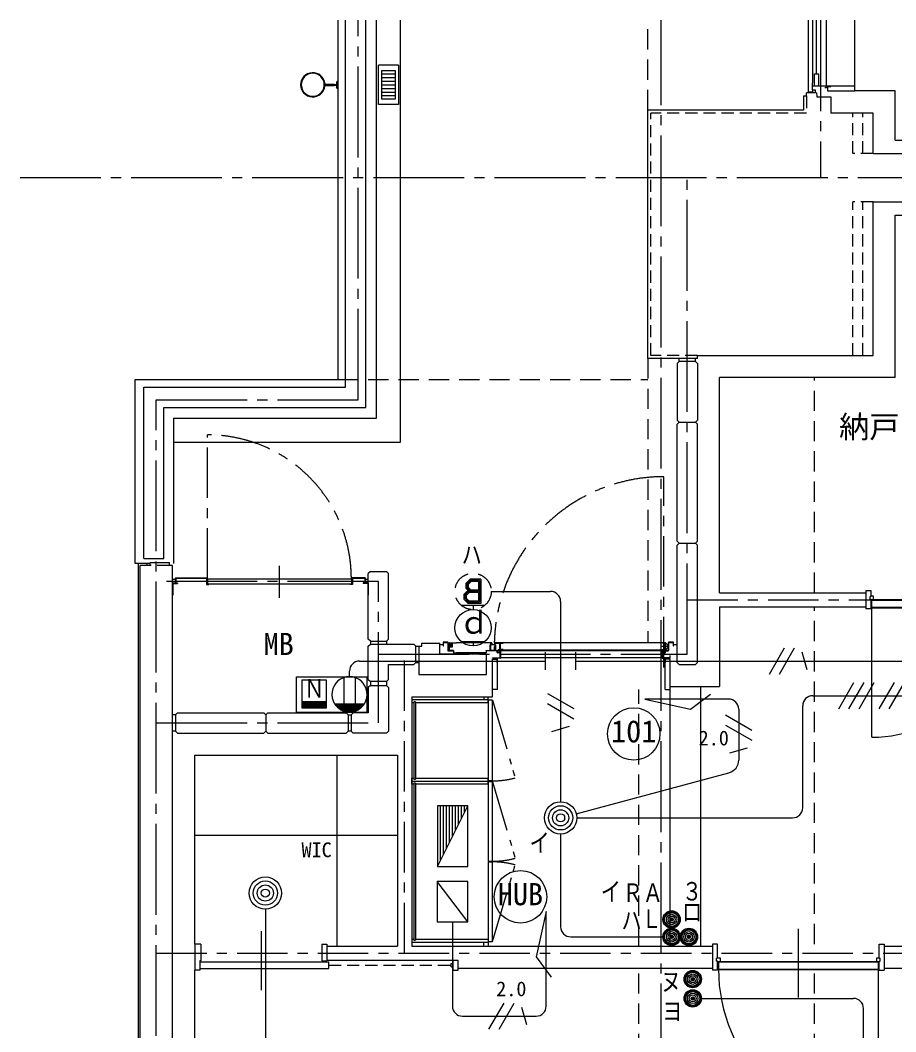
# Model space of a CAD drawing. Units: millimetres at full size, sheet at 1:50. Extents: x -15705 to 14525, y -10775 to 5709.
# Drawn here: x -8167 to -3831, y 700 to 5709 of the extents above; entities that cross this region are included whole.
import ezdxf
from ezdxf.enums import TextEntityAlignment as Align

# ---------------------------------------------------------------- set-up
doc = ezdxf.new("R2010")
doc.units = ezdxf.units.MM
doc.header["$LTSCALE"] = 50
for name, pattern in [('CHAIN1', [8, 5, -1, 1, -1]), ('CHAIN2', [12, 9, -1, 1, -1]), ('DASHED1', [1.8, 1.2, -0.6]), ('DASHED2', [3, 2, -1]), ('DOUBLE_CHAIN1', [8.8, 5, -1, 0.6, -0.6, 0.6, -1])]:
    doc.linetypes.add(name, pattern=pattern)
for name, color, linetype, lineweight in [('0-3_建築', 1, 'Continuous', 9), ('0-7_部材', 5, 'Continuous', 18), ('7-0_天井割付', 7, 'CHAIN2', 9), ('7-1_壁断面線', 7, 'CHAIN1', 9), ('7-2_張出基準', 7, 'Continuous', 9), ('7-3_点検口', 7, 'Continuous', 9), ('7-4_ｸﾞA名称', 7, 'Continuous', 9), ('7-5_ｸﾞB名称', 7, 'Continuous', 9), ('7-7_補助線', 7, 'DASHED1', 9), ('7-9_表示線', 7, 'Continuous', 9), ('7-A_排水･ﾀﾞｸ', 7, 'Continuous', 9), ('7-B_ハッチング', 7, 'DASHED2', 9), ('7-C_電気設備', 7, 'Continuous', 9), ('7-E_文字', 7, 'Continuous', 9)]:
    doc.layers.add(name, color=color, linetype=linetype, lineweight=lineweight)
doc.styles.add('ＭＳ ゴシック', font='')
doc.styles.get('ＭＳ ゴシック').set_extended_font_data('MS Gothic')

msp = doc.modelspace()

# ---------------------------------------------------------------- linework, layer by layer
at = {"layer": '0-3_建築'}
for p, q in [((-5834.28, 2880.01), (-5540.65, 2880.01)), ((-5490.65, 2830.01), (-5490.65, 1838.91)), ((-5565.65, 2492.01), (-5565.65, 2578.61)), ((-5415.65, 2492.01), (-5415.65, 2578.61)), ((-4456.84, 2470.36), (-4381.84, 2600.26)), ((-4406.84, 2470.36), (-4331.84, 2600.26)), ((-4269.34, 2492.01), (-4294.34, 2578.61)), ((-6486.32, 2535.31), (-5565.65, 2535.31)), ((-6536.32, 2457.92), (-6536.32, 2485.31)), ((-4112.63, 2298.95), (-4037.63, 2428.85)), ((-4062.63, 2298.95), (-3987.63, 2428.85)), ((-4012.63, 2298.95), (-3937.63, 2428.85)), ((-3912.63, 2298.95), (-3837.63, 2428.85)), ((-3862.63, 2298.95), (-3787.63, 2428.85)), ((-5555.6, 2374.61), (-5425.7, 2299.61)), ((-4241.59, 2363.9), (-3278.99, 2363.9)), ((-5555.6, 2324.61), (-5425.7, 2249.61)), ((-4291.59, 1808.91), (-4291.59, 2313.9)), ((-4673.48, 2268.26), (-4543.58, 2193.26)), ((-4608.53, 2296.88), (-4608.53, 2045.27)), ((-5533.95, 2187.11), (-5447.35, 2212.11)), ((-4673.48, 2218.26), (-4543.58, 2143.26)), ((-4651.83, 2080.76), (-4565.23, 2105.76)), ((-5413.38, 1779.62), (-4656.83, 1982.33)), ((-5410.65, 1758.91), (-4341.59, 1758.91)), ((-5490.65, 1678.91), (-5490.65, 1219.61)), ((-6953.17, 1306.42), (-6953.17, 435.01)), ((-6026.69, 1244.04), (-6026.69, 826.82)), ((-5440.65, 1169.61), (-4979.66, 1169.61)), ((-4793.28, 864.85), (-4040.65, 864.85)), ((-5845.58, 711.87), (-5770.58, 841.77)), ((-5795.58, 711.87), (-5720.58, 841.77)), ((-5658.08, 733.52), (-5683.08, 820.12)), ((-3990.65, 302.25), (-3990.65, 814.85)), ((-5976.69, 776.82), (-5612.08, 776.82))]:
    msp.add_line(p, q, dxfattribs=at)
for points in [[(-5415.65, 2535.31), (-3420.89, 2535.31), (-3273.99, 2535.31)], [(-4658.53, 2346.88), (-5073.09, 2346.88), (-4848.09, 2296.88), (-4748.09, 2371.88)], [(-5562.08, 826.82), (-5562.08, 1295.05), (-5612.08, 1070.05), (-5537.08, 970.05)]]:
    msp.add_lwpolyline(points, dxfattribs=at)
at = {"layer": '0-3_建築', "color": 3, "lineweight": 18}
for centre in [(-5128.6, 2174.5), (-5689.58, 1368.09)]:
    msp.add_circle(centre, 130, dxfattribs=at)
at = {"layer": '0-3_建築', "color": 5, "lineweight": 18}
for radius in [80, 60, 40, 20]:
    msp.add_circle((-6953.17, 1386.42), radius, dxfattribs=at)
at = {"layer": '0-3_建築'}
for centre, radius, start, end in [((-5540.65, 2830.01), 50, 0, 90), ((-6486.32, 2485.31), 50, 90, 180), ((-4241.59, 2313.9), 50, 90, 180), ((-4658.53, 2296.88), 50, 0, 90), ((-4673.69, 2045.27), 65.16, 285, 360), ((-4341.59, 1808.91), 50, 270, 0), ((-5440.65, 1219.61), 50, 180, 270), ((-4040.65, 814.85), 50, 0, 90), ((-5976.69, 826.82), 50, 180, 270), ((-5612.08, 826.82), 50, 270, 0)]:
    msp.add_arc(centre, radius, start, end, dxfattribs=at)
at = {"layer": '0-7_部材'}
for p, q in [((-5939.06, 2940.63), (-5960.43, 2919.25)), ((-5960.43, 2919.25), (-5960.43, 2896.48)), ((-5934.29, 2929.11), (-5948.91, 2914.48)), ((-5948.91, 2914.48), (-5948.91, 2901.25)), ((-5885.91, 2940.63), (-5939.06, 2940.63)), ((-5891.67, 2934.87), (-5936.67, 2934.86)), ((-5897.43, 2929.11), (-5934.29, 2929.11)), ((-5897.43, 2929.11), (-5897.43, 2886.63)), ((-5891.67, 2934.87), (-5891.67, 2826.87)), ((-5885.91, 2940.63), (-5885.91, 2821.11)), ((-5951.43, 2883.25), (-5969.43, 2865.25)), ((-5969.43, 2865.25), (-5969.43, 2842.48)), ((-5960.43, 2896.48), (-5951.43, 2887.48)), ((-5943.29, 2875.11), (-5957.91, 2860.48)), ((-5957.91, 2860.48), (-5957.91, 2847.25)), ((-5951.43, 2887.48), (-5951.43, 2883.25)), ((-5948.91, 2901.25), (-5939.91, 2892.25)), ((-5897.43, 2875.11), (-5943.29, 2875.11)), ((-5939.91, 2892.25), (-5939.91, 2886.63)), ((-5897.43, 2886.63), (-5939.91, 2886.63)), ((-5897.43, 2875.11), (-5897.43, 2832.63)), ((-5867.4, 2810.26), (-5981.15, 2810.26)), ((-5969.43, 2842.48), (-5948.06, 2821.11)), ((-5957.91, 2847.25), (-5943.28, 2832.63)), ((-5885.91, 2821.11), (-5948.06, 2821.11)), ((-5891.67, 2826.87), (-5945.67, 2826.86)), ((-5897.43, 2832.63), (-5943.28, 2832.63)), ((-5924.28, 2810.26), (-5924.28, 2790.01)), ((-5867.4, 2630.26), (-5981.15, 2630.26)), ((-5924.28, 2630.26), (-5924.28, 2610.01)), ((-6798.82, 2457.92), (-6448.82, 2457.92)), ((-6798.82, 2282.92), (-6798.82, 2457.92)), ((-6448.82, 2282.92), (-6448.82, 2457.92)), ((-6564.79, 2453.15), (-6564.79, 2324.12)), ((-6507.85, 2453.15), (-6507.85, 2324.12)), ((-6771.3, 2335.17), (-6651.3, 2335.17)), ((-6771.3, 2333.27), (-6651.3, 2333.27)), ((-6771.3, 2329.27), (-6651.3, 2329.27)), ((-6771.3, 2325.27), (-6651.3, 2325.27)), ((-6771.3, 2321.27), (-6651.3, 2321.27)), ((-6771.3, 2317.27), (-6651.3, 2317.27)), ((-6771.3, 2313.27), (-6651.3, 2313.27)), ((-6771.3, 2309.27), (-6651.3, 2309.27)), ((-6771.3, 2305.27), (-6651.3, 2305.27)), ((-6610.57, 2324.12), (-6462.08, 2324.12)), ((-6609.03, 2321.74), (-6463.61, 2321.74)), ((-6605.42, 2316.74), (-6467.22, 2316.74)), ((-6601.23, 2311.74), (-6471.41, 2311.74)), ((-6596.33, 2306.74), (-6476.31, 2306.74)), ((-6798.82, 2282.92), (-6448.82, 2282.92)), ((-6590.54, 2301.74), (-6482.11, 2301.74)), ((-6583.52, 2296.74), (-6489.12, 2296.74)), ((-6574.61, 2291.74), (-6498.03, 2291.74)), ((-6561.9, 2286.74), (-6510.75, 2286.74)), ((-6101.2, 1517.28), (-5951.03, 1817.61)), ((-6086.18, 1547.31), (-6086.18, 1817.61)), ((-6071.17, 1577.34), (-6071.17, 1817.61)), ((-6056.15, 1607.38), (-6056.15, 1817.61)), ((-6041.13, 1637.41), (-6041.13, 1817.61)), ((-6026.12, 1667.44), (-6026.12, 1817.61)), ((-6011.1, 1697.48), (-6011.1, 1817.61)), ((-5996.08, 1727.51), (-5996.08, 1817.61)), ((-5981.07, 1757.54), (-5981.07, 1817.61)), ((-5966.05, 1787.58), (-5966.05, 1817.61)), ((-6102.35, 1444.04), (-6102.35, 1244.04)), ((-5951.03, 1444.04), (-6102.35, 1444.04)), ((-5951.03, 1244.04), (-5951.03, 1444.04))]:
    msp.add_line(p, q, dxfattribs=at)
for points in [[(-5936.67, 2934.86), (-5945.67, 2925.87), (-5954.67, 2916.87), (-5954.67, 2898.86), (-5945.67, 2889.86), (-5945.67, 2880.86)], [(-5891.67, 2880.87), (-5945.67, 2880.86), (-5954.67, 2871.87), (-5963.67, 2862.87), (-5963.67, 2844.86), (-5954.67, 2835.86), (-5945.67, 2826.86)], [(-6102.35, 1244.04), (-5951.03, 1244.04), (-6102.35, 1444.04)]]:
    msp.add_lwpolyline(points, dxfattribs=at)
for points in [[(-6771.3, 2302.21), (-6771.3, 2442.21), (-6651.3, 2442.21), (-6651.3, 2302.21)], [(-6101.2, 1517.28), (-5951.03, 1517.28), (-5951.03, 1817.61), (-6101.2, 1817.61)]]:
    msp.add_lwpolyline(points, close=True, dxfattribs=at)
at = {"layer": '0-7_部材', "linetype": 'DASHED2'}
msp.add_circle((-5924.28, 2880.01), 90, dxfattribs=at)
at = {"layer": '0-7_部材'}
for centre, radius in [((-5924.28, 2700.01), 90), ((-5490.65, 1758.91), 80), ((-5490.65, 1758.91), 60), ((-5490.65, 1758.91), 40), ((-5490.65, 1758.91), 20), ((-4940.96, 1255.61), 43), ((-4940.96, 1255.61), 38.7), ((-4940.96, 1255.61), 34.4), ((-4940.96, 1255.61), 25.8), ((-4940.96, 1255.61), 17.2), ((-4940.96, 1255.61), 8.6), ((-4940.96, 1255.61), 2.87), ((-4940.96, 1169.61), 43), ((-4940.96, 1169.61), 38.7), ((-4940.96, 1169.61), 34.4), ((-4854.96, 1169.61), 43), ((-4854.96, 1169.61), 38.7), ((-4854.96, 1169.61), 34.4), ((-4940.96, 1169.61), 25.8), ((-4940.96, 1169.61), 17.2), ((-4940.96, 1169.61), 8.6), ((-4940.96, 1169.61), 2.87), ((-4854.96, 1169.61), 25.8), ((-4854.96, 1169.61), 17.2), ((-4854.96, 1169.61), 8.6), ((-4854.96, 1169.61), 2.87), ((-4836.28, 960.22), 43), ((-4836.28, 960.22), 38.7), ((-4836.28, 960.22), 34.4), ((-4836.28, 960.22), 25.8), ((-4836.28, 960.22), 17.2), ((-4836.28, 960.22), 8.6), ((-4836.28, 960.22), 2.87), ((-4836.28, 864.85), 43), ((-4836.28, 864.85), 38.7), ((-4836.28, 864.85), 34.4), ((-4836.28, 864.85), 25.8), ((-4836.28, 864.85), 17.2), ((-4836.28, 864.85), 8.6), ((-4836.28, 864.85), 2.87)]:
    msp.add_circle(centre, radius, dxfattribs=at)
for start, end in [(328.0536, 211.94655), (211.94655, 328.05345)]:
    msp.add_arc((-6536.32, 2370.42), 87.5, start, end, dxfattribs=at)
at = {"layer": '7-0_天井割付'}
for p, q in [((-6493.15, 3828.9), (-6493.15, 5708.57)), ((-4993.15, -4311.84), (-4993.15, 5708.57)), ((-4203.15, 5708.57), (-4203.15, 4928.9)), ((9632.07, 4928.9), (-8167.18, 4928.9)), ((-4863.15, 2568.9), (-4863.15, 4928.9)), ((-6393.12, 2568.9), (-4863.15, 2568.9)), ((-7493.15, 2228.87), (-6393.12, 2228.87))]:
    msp.add_line(p, q, dxfattribs=at)
for points in [[(-7493.15, -2921.1), (-7493.15, 3828.9), (-6493.15, 3828.9)], [(-6393.12, 2228.87), (-6393.12, 2928.9), (-7493.15, 2928.9)]]:
    msp.add_lwpolyline(points, dxfattribs=at)
at = {"layer": '7-1_壁断面線'}
for p, q in [((-4863.15, 2838.9), (4306.85, 2838.9)), ((-6263.15, 1088.9), (-6263.15, 2568.9)), ((-7493.15, 1088.9), (-3763.15, 1088.9))]:
    msp.add_line(p, q, dxfattribs=at)
at = {"layer": '7-2_張出基準'}
for p, q in [((-4223.11, 5348.9), (-4273.13, 5348.9)), ((-4153.11, 5328.9), (-4153.11, 5248.9)), ((-3943.15, 5248.9), (-4153.11, 5248.9)), ((-3943.15, 5048.9), (-3943.15, 5248.9)), ((-3943.15, 5048.9), (6956.85, 5048.9)), ((-3943.15, 4808.9), (6956.85, 4808.9)), ((-3943.15, 4048.9), (-3943.15, 4808.9)), ((-4913.15, 4008.9), (-4903.15, 4018.9)), ((-4913.15, 4008.9), (-4913.15, 3728.93)), ((-4903.15, 4018.9), (-4903.15, 4033.9)), ((-4823.15, 4018.9), (-4903.15, 4018.9)), ((-4823.15, 4018.9), (-4823.15, 4033.9)), ((-4823.15, 4018.9), (-4813.15, 4008.9)), ((-4813.15, 4048.9), (-3943.15, 4048.9)), ((-4813.15, 4008.9), (-4813.15, 3728.93)), ((-4903.12, 3718.9), (-4913.15, 3728.93)), ((-4903.12, 3718.9), (-4913.15, 3708.87)), ((-4913.15, 3128.93), (-4913.15, 3708.87)), ((-4903.12, 3718.9), (-4823.18, 3718.9)), ((-4823.18, 3718.9), (-4813.15, 3728.93)), ((-4823.18, 3718.9), (-4813.15, 3708.87)), ((-4813.15, 3128.93), (-4813.15, 3708.87)), ((-4903.12, 3118.9), (-4913.15, 3128.93)), ((-4903.12, 3118.9), (-4913.15, 3108.87)), ((-4913.15, 2528.93), (-4913.15, 3108.87)), ((-4903.12, 3118.9), (-4823.18, 3118.9)), ((-4823.18, 3118.9), (-4813.15, 3128.93)), ((-4823.18, 3118.9), (-4813.15, 3108.87)), ((-4813.15, 2528.93), (-4813.15, 3108.87)), ((-7523.15, 3008.9), (-7573.15, 3008.9)), ((-7573.15, 233.9), (-7573.15, 3008.9)), ((-7413.15, 273.75), (-7413.15, 3008.9)), ((-6433.12, 2978.9), (-6443.12, 2968.9)), ((-6443.12, 2643.87), (-6443.12, 2968.9)), ((-6433.12, 2978.9), (-6353.12, 2978.9)), ((-6343.12, 2968.9), (-6353.12, 2978.9)), ((-6343.12, 2643.87), (-6343.12, 2968.9)), ((-6433.12, 2633.87), (-6443.12, 2643.87)), ((-6443.12, 2608.87), (-6433.12, 2618.87)), ((-6443.12, 2443.87), (-6443.12, 2608.87)), ((-6433.12, 2633.87), (-6353.12, 2633.87)), ((-6433.12, 2633.87), (-6433.12, 2618.87)), ((-6433.12, 2618.87), (-6218.12, 2618.87)), ((-6343.12, 2643.87), (-6353.12, 2633.87)), ((-6353.12, 2633.87), (-6353.12, 2618.87)), ((-6218.12, 2618.87), (-6208.12, 2608.87)), ((-6208.12, 2608.87), (-6178.12, 2608.87)), ((-6208.12, 2528.87), (-6208.12, 2608.87)), ((-6193.12, 2608.87), (-6193.12, 2468.93)), ((-6178.12, 2608.9), (-6178.12, 2623.9)), ((-6178.12, 2623.9), (-6088.12, 2623.9)), ((-6343.12, 2443.87), (-6343.12, 2518.87)), ((-6343.12, 2518.87), (-6218.12, 2518.87)), ((-6208.12, 2528.87), (-6218.12, 2518.87)), ((-6208.12, 2528.87), (-6193.12, 2528.87)), ((-4903.12, 2518.9), (-4913.15, 2528.93)), ((-4903.12, 2518.9), (-4823.18, 2518.9)), ((-4823.18, 2518.9), (-4813.15, 2528.93)), ((-6193.12, 2468.93), (-5858.12, 2468.93)), ((-6443.12, 2443.87), (-6433.12, 2433.87)), ((-6433.12, 2413.87), (-6443.12, 2403.87)), ((-6353.12, 2433.87), (-6433.12, 2433.87)), ((-6433.12, 2433.87), (-6433.12, 2413.87)), ((-6433.12, 2413.87), (-6353.12, 2413.87)), ((-6353.12, 2433.87), (-6343.12, 2443.87)), ((-6353.12, 2433.87), (-6353.12, 2413.87)), ((-6343.12, 2403.87), (-6353.12, 2413.87)), ((-6443.12, 2403.87), (-6443.12, 2278.87)), ((-6343.12, 2403.87), (-6343.12, 2188.87)), ((-7398.15, 2268.87), (-7413.15, 2268.87)), ((-7398.15, 2268.87), (-7388.15, 2278.87)), ((-7398.15, 2268.87), (-7398.15, 2188.87)), ((-7388.15, 2278.87), (-6960.64, 2278.87)), ((-6950.64, 2268.87), (-6960.64, 2278.87)), ((-6950.64, 2268.87), (-6940.64, 2278.87)), ((-6950.64, 2268.87), (-6950.64, 2188.87)), ((-6940.64, 2278.87), (-6553.12, 2278.87)), ((-6543.12, 2268.87), (-6553.12, 2278.87)), ((-6543.12, 2268.87), (-6543.12, 2188.87)), ((-6543.12, 2268.87), (-6528.12, 2268.87)), ((-6528.12, 2268.87), (-6518.12, 2278.87)), ((-6528.12, 2268.87), (-6528.12, 2188.87)), ((-6443.12, 2278.87), (-6518.12, 2278.87)), ((-7398.15, 2188.87), (-7413.15, 2188.87)), ((-7388.15, 2178.87), (-7398.15, 2188.87)), ((-7388.15, 2178.87), (-6960.64, 2178.87)), ((-6960.64, 2178.87), (-6950.64, 2188.87)), ((-6940.64, 2178.87), (-6950.64, 2188.87)), ((-6940.64, 2178.87), (-6553.12, 2178.87)), ((-6553.12, 2178.87), (-6543.12, 2188.87)), ((-6528.12, 2188.87), (-6543.12, 2188.87)), ((-6518.12, 2178.87), (-6528.12, 2188.87)), ((-6353.12, 2178.87), (-6518.12, 2178.87)), ((-6343.12, 2188.87), (-6353.12, 2178.87))]:
    msp.add_line(p, q, dxfattribs=at)
at = {"layer": '7-2_張出基準', "linetype": 'DASHED1'}
for p, q in [((-4273.13, 5333.9), (-4273.13, 5248.9)), ((-4273.13, 5248.9), (-5043.15, 5248.9)), ((-5043.15, 4048.9), (-5043.15, 5248.9)), ((-4043.15, 5048.9), (-4043.15, 5248.9)), ((-3993.15, 5048.9), (-3993.15, 5248.9)), ((-3943.15, 5048.9), (-4043.15, 5048.9)), ((-3943.15, 4808.9), (-4043.15, 4808.9)), ((-4043.15, 4048.9), (-4043.15, 4808.9)), ((-3993.15, 4048.9), (-3993.15, 4808.9)), ((-4813.15, 4048.9), (-5043.15, 4048.9)), ((-7428.15, 3008.9), (-7523.15, 3008.9))]:
    msp.add_line(p, q, dxfattribs=at)
at = {"layer": '7-2_張出基準'}
for points in [[(-4223.11, 5348.9), (-4220.99, 5328.89), (-4153.11, 5328.89)], [(-5858.12, 2468.93), (-5858.12, 2568.93), (-6088.12, 2568.93), (-6088.12, 2623.9)]]:
    msp.add_lwpolyline(points, dxfattribs=at)
at = {"layer": '7-3_点検口'}
for p, q in [((-4265.11, 5708.57), (-4265.11, 5353.9)), ((-4243.11, 5708.57), (-4243.11, 5398.9)), ((-4222.61, 5443.9), (-4222.61, 5708.57)), ((-4173.11, 5398.9), (-4173.11, 5708.57)), ((-4033.11, 5383.9), (-4033.11, 5708.57)), ((-4211.41, 5383.9), (-4211.41, 5443.9)), ((-4243.11, 5363.9), (-4243.11, 5398.9)), ((-4243.11, 5383.9), (-4033.11, 5383.9)), ((-4243.11, 5363.9), (-4243.11, 5348.9)), ((-4173.11, 5373.9), (-4182.11, 5373.9)), ((-4173.11, 5373.9), (-4173.11, 5398.9)), ((-4168.11, 5380.9), (-4168.11, 5358.9)), ((-4168.11, 5380.9), (-4153.11, 5380.9)), ((-4153.11, 5383.9), (-4153.11, 5380.9)), ((-4265.11, 5353.9), (-4243.11, 5353.9)), ((-6883.14, 2848.12), (-6883.14, 3006.49)), ((-7398.15, 2928.9), (-7413.15, 2928.9)), ((-7413.15, 2922.1), (-7413.15, 2862.1)), ((-7410.85, 2919.8), (-7410.85, 2862.1)), ((-7410.85, 2919.8), (-7388.15, 2919.8)), ((-7398.15, 2947.1), (-7398.15, 2922.1)), ((-7398.15, 2947.1), (-7243.14, 2947.1)), ((-7396.55, 2945.5), (-7396.55, 2922.1)), ((-7396.55, 2945.5), (-7244.74, 2945.5)), ((-7244.74, 2945.5), (-7244.74, 2914.1)), ((-7244.74, 2914.1), (-7233.14, 2914.1)), ((-7243.14, 2947.1), (-7243.14, 2915.7)), ((-7239.14, 2943.1), (-7239.14, 2918.1)), ((-7239.14, 2943.1), (-6527.14, 2943.1)), ((-7239.14, 2918.1), (-6527.14, 2918.1)), ((-6521.54, 2914.1), (-6533.14, 2914.1)), ((-6527.14, 2943.1), (-6527.14, 2918.1)), ((-6523.14, 2947.1), (-6523.14, 2915.7)), ((-6458.12, 2947.1), (-6523.14, 2947.1)), ((-6521.54, 2945.5), (-6521.54, 2914.1)), ((-6521.54, 2945.5), (-6459.72, 2945.5)), ((-6445.42, 2919.8), (-6468.12, 2919.8)), ((-6459.72, 2945.5), (-6459.72, 2922.1)), ((-6458.12, 2947.1), (-6458.12, 2922.1)), ((-6458.12, 2928.9), (-6443.12, 2928.9)), ((-6445.42, 2919.8), (-6445.42, 2862.1)), ((-6443.12, 2922.1), (-6443.12, 2862.1)), ((-7413.15, 2862.1), (-7410.85, 2862.1)), ((-6443.12, 2862.1), (-6445.42, 2862.1)), ((-6074.12, 2617.93), (-6073.12, 2618.93)), ((-6073.12, 2626.43), (-6073.12, 2610.93)), ((-6073.12, 2610.93), (-6071.52, 2610.93)), ((-6071.52, 2610.93), (-6071.52, 2626.43)), ((-6050.62, 2628.93), (-6070.62, 2628.93)), ((-6070.62, 2627.33), (-6050.62, 2627.33)), ((-6049.72, 2626.43), (-6049.72, 2587.83)), ((-6048.12, 2587.83), (-6048.12, 2626.43)), ((-6043.12, 2624.53), (-6043.12, 2589.93)), ((-6041.72, 2625.93), (-6007.12, 2625.93)), ((-6040.52, 2603.52), (-6040.52, 2620.32)), ((-6030.52, 2622.32), (-6038.52, 2622.32)), ((-5832.52, 2625.93), (-6007.12, 2625.93)), ((-5839.52, 2589.92), (-5839.52, 2615.52)), ((-5832.52, 2618.93), (-5839.12, 2618.93)), ((-5837.22, 2614.82), (-5837.22, 2589.92)), ((-5837.02, 2618.02), (-5815.32, 2618.02)), ((-5816.02, 2615.72), (-5836.32, 2615.72)), ((-5831.12, 2624.53), (-5831.12, 2620.33)), ((-5819.13, 2624.73), (-5819.13, 2624.13)), ((-5792.13, 2622.93), (-5817.93, 2622.93)), ((-4972.04, 2625.93), (-5817.92, 2625.93)), ((-5817.23, 2625.03), (-5792.83, 2625.03)), ((-5817.23, 2623.83), (-5817.23, 2625.03)), ((-5792.83, 2623.83), (-5817.23, 2623.83)), ((-5815.12, 2587.42), (-5815.12, 2614.82)), ((-5812.82, 2615.52), (-5812.82, 2587.42)), ((-5791.93, 2593.33), (-5791.93, 2622.93)), ((-5790.73, 2622.93), (-5790.73, 2593.33)), ((-4987.12, 2623.43), (-4987.12, 2625.03)), ((-4987.12, 2625.03), (-4974.62, 2625.03)), ((-4973.72, 2623.43), (-4987.12, 2623.43)), ((-4973.72, 2592.43), (-4973.72, 2623.43)), ((-4972.12, 2622.53), (-4972.12, 2593.33)), ((-4961.42, 2615.72), (-4971.33, 2625.63)), ((-4961.12, 2600.84), (-4961.12, 2615.01)), ((-4957.12, 2626.43), (-4957.12, 2587.83)), ((-4955.52, 2587.83), (-4955.52, 2626.43)), ((-4934.62, 2628.93), (-4954.62, 2628.93)), ((-4954.62, 2627.33), (-4934.62, 2627.33)), ((-4932.12, 2610.93), (-4932.12, 2626.43)), ((-4932.12, 2618.93), (-4931.12, 2617.93)), ((-4931.12, 2617.93), (-4913.15, 2617.93)), ((-6048.12, 2588.43), (-6047.12, 2587.43)), ((-6021.12, 2586.93), (-6047.22, 2586.93)), ((-6047.22, 2585.33), (-6021.12, 2585.33)), ((-6047.12, 2587.43), (-6021.12, 2587.43)), ((-6028.52, 2603.52), (-6040.52, 2603.52)), ((-6021.12, 2587.43), (-6021.12, 2575.43)), ((-6021.12, 2575.43), (-5860.12, 2575.43)), ((-5860.12, 2575.43), (-6007.12, 2575.43)), ((-5860.12, 2587.43), (-5835.12, 2587.43)), ((-5860.12, 2587.43), (-5860.12, 2575.43)), ((-5860.12, 2586.93), (-5805.62, 2586.93)), ((-5860.12, 2585.33), (-5860.12, 2586.93)), ((-5805.62, 2585.33), (-5860.12, 2585.33)), ((-5837.22, 2589.92), (-5839.52, 2589.92)), ((-5835.12, 2589.23), (-5835.12, 2586.93)), ((-5835.12, 2589.23), (-5818.32, 2589.23)), ((-5835.12, 2586.93), (-5817.62, 2586.93)), ((-5812.82, 2587.42), (-5815.12, 2587.42)), ((-5812.82, 2591.28), (-5811.32, 2591.28)), ((-5804.72, 2577.83), (-5804.72, 2584.43)), ((-5803.12, 2584.43), (-5803.12, 2577.83)), ((-5802.22, 2576.93), (-5792.22, 2576.93)), ((-5792.22, 2575.33), (-5802.22, 2575.33)), ((-5792.43, 2583.63), (-5801.9, 2583.63)), ((-5801.41, 2589.93), (-5792.93, 2589.93)), ((-5798.08, 2591.23), (-5798.08, 2592.43)), ((-5798.08, 2592.43), (-5792.83, 2592.43)), ((-5792.83, 2591.23), (-5798.08, 2591.23)), ((-4972.04, 2589.93), (-5792.93, 2589.93)), ((-5791.32, 2577.83), (-5791.32, 2585.33)), ((-5789.72, 2586.93), (-4986.52, 2586.93)), ((-5789.72, 2551.43), (-5789.72, 2585.33)), ((-5775.73, 2592.43), (-5789.13, 2592.43)), ((-5788.23, 2590.83), (-5775.73, 2590.83)), ((-5788.12, 2585.33), (-5788.12, 2551.43)), ((-5775.73, 2590.83), (-5775.73, 2592.43)), ((-4988.12, 2585.33), (-4988.12, 2551.43)), ((-4974.62, 2590.83), (-4987.12, 2590.83)), ((-4986.52, 2551.43), (-4986.52, 2585.33)), ((-4984.92, 2577.83), (-4984.92, 2585.33)), ((-4984.72, 2588.02), (-4984.72, 2584.63)), ((-4984.67, 2588.24), (-4983.97, 2589.65)), ((-4973.62, 2584.33), (-4984.42, 2584.33)), ((-4974.02, 2576.93), (-4984.02, 2576.93)), ((-4984.02, 2575.33), (-4974.02, 2575.33)), ((-4983.22, 2587.55), (-4983.03, 2589.37)), ((-4983.22, 2585.83), (-4983.22, 2587.5)), ((-4974.82, 2585.83), (-4983.22, 2585.83)), ((-4974.82, 2586.03), (-4974.82, 2585.83)), ((-4973.32, 2586.03), (-4973.32, 2584.63)), ((-4973.12, 2584.43), (-4973.12, 2577.83)), ((-4971.52, 2577.83), (-4971.52, 2584.43)), ((-4961.42, 2600.13), (-4971.33, 2590.22)), ((-4958.02, 2586.93), (-4970.62, 2586.93)), ((-4970.62, 2585.33), (-4958.02, 2585.33)), ((-4949.72, 2560.93), (-4949.72, 2551.43)), ((-4948.12, 2560.93), (-4949.72, 2560.93)), ((-4948.12, 2551.43), (-4948.12, 2560.93)), ((-5828.12, 2548.93), (-5828.12, 2550.53)), ((-5828.12, 2550.53), (-5790.62, 2550.53)), ((-5790.62, 2548.93), (-5828.12, 2548.93)), ((-5828.12, 2543.93), (-5804.72, 2543.93)), ((-5828.12, 2393.93), (-5828.12, 2543.93)), ((-5818.12, 2548.93), (-5818.12, 2547.33)), ((-5804.72, 2548.93), (-5818.12, 2548.93)), ((-5804.72, 2547.33), (-5818.12, 2547.33)), ((-5804.72, 2528.93), (-5804.72, 2547.33)), ((-5804.72, 2543.93), (-5804.72, 2528.93)), ((-5804.72, 2528.93), (-5803.12, 2528.93)), ((-5804.72, 2528.93), (-5803.12, 2528.93)), ((-5803.12, 2393.93), (-5803.12, 2547.33)), ((-4988.12, 2551.93), (-5788.12, 2551.93)), ((-4950.62, 2550.53), (-4985.62, 2550.53)), ((-4985.62, 2548.93), (-4950.62, 2548.93)), ((-4973.12, 2393.93), (-4973.12, 2547.33)), ((-4971.52, 2528.93), (-4973.12, 2528.93)), ((-4971.52, 2528.93), (-4973.12, 2528.93)), ((-4971.52, 2547.33), (-4958.12, 2547.33)), ((-4971.52, 2528.93), (-4971.52, 2547.33)), ((-4948.12, 2543.93), (-4971.52, 2543.93)), ((-4958.12, 2548.93), (-4958.12, 2547.33)), ((-4948.12, 2393.93), (-4948.12, 2543.93)), ((-5803.12, 2393.93), (-5828.12, 2393.93)), ((-4973.12, 2393.93), (-4948.12, 2393.93))]:
    msp.add_line(p, q, dxfattribs=at)
at = {"layer": '7-3_点検口', "linetype": 'CHAIN1'}
for p, q in [((-7239.14, 2943.1), (-7239.14, 3655.1)), ((-4979.12, 2503.83), (-4979.12, 3448.1))]:
    msp.add_line(p, q, dxfattribs=at)
at = {"layer": '7-3_点検口', "linetype": 'DOUBLE_CHAIN1'}
for p, q in [((-6044.01, 2617.32), (-6025.28, 2617.32)), ((-6034.52, 2608.45), (-6034.52, 2626.13)), ((-4963.31, 2607.93), (-4994.94, 2607.93)), ((-4979.12, 2628.85), (-4979.12, 2587))]:
    msp.add_line(p, q, dxfattribs=at)
at = {"layer": '7-3_点検口'}
for points in [[(-4233.81, 5383.9), (-4233.81, 5443.9), (-4211.41, 5443.9)], [(-4243.11, 5363.9), (-4230.11, 5363.9), (-4230.11, 5354.45)], [(-4168.11, 5358.9), (-4033.11, 5358.9), (-4033.11, 5383.9)], [(-7413.15, 2922.1), (-7388.15, 2922.1), (-7388.15, 2919.8)], [(-7243.14, 2915.7), (-7233.14, 2915.7), (-7233.14, 2914.1)], [(-6523.14, 2915.7), (-6533.14, 2915.7), (-6533.14, 2914.1)], [(-6443.12, 2922.1), (-6468.12, 2922.1), (-6468.12, 2919.8)], [(-6088.12, 2618.93), (-6087.12, 2617.93), (-6074.12, 2617.93)], [(-6031.52, 2623.32), (-6037.52, 2623.32), (-6040.52, 2620.32)], [(-6031.52, 2623.32), (-6028.52, 2620.32), (-6028.52, 2603.52)], [(-5817.42, 2590.13), (-5817.42, 2606.93), (-5815.12, 2606.93)], [(-5789.13, 2592.43), (-5789.13, 2623.43), (-5775.73, 2623.43), (-5775.73, 2625.03), (-5788.23, 2625.03)], [(-4933.72, 2626.43), (-4933.72, 2610.93), (-4932.12, 2610.93)], [(-4987.12, 2590.83), (-4987.12, 2592.43), (-4973.72, 2592.43)]]:
    msp.add_lwpolyline(points, dxfattribs=at)
at = {"layer": '7-3_点検口', "linetype": 'CHAIN1'}
for centre, radius, start, end in [((-7239.14, 2943.1), 712, 0, 90), ((-4979.12, 2607.93), 840.17, 90, 178.85426)]:
    msp.add_arc(centre, radius, start, end, dxfattribs=at)
at = {"layer": '7-3_点検口'}
for centre, radius, start, end in [((-7405.65, 2951.12), 10.41, 223.92938, 316.07062), ((-6450.62, 2951.12), 10.41, 223.92938, 316.07062), ((-6070.62, 2626.43), 2.5, 90, 180), ((-6070.62, 2626.43), 0.9, 90, 180), ((-6050.62, 2626.43), 2.5, 360, 90), ((-6050.62, 2626.43), 0.9, 360, 90), ((-6041.72, 2624.53), 1.4, 90.00002, 179.99999), ((-6034.52, 2617.32), 4.1, 0.00291, 0), ((-6034.52, 2617.32), 4, 0.00291, 0), ((-6034.52, 2617.32), 2, 0.00291, 0), ((-5837.02, 2615.52), 2.5, 90, 180), ((-5836.32, 2614.82), 0.9, 90, 180), ((-5832.52, 2624.53), 1.4, 359.99999, 89.99999), ((-5832.52, 2620.33), 1.4, 269.99998, 359.99999), ((-5817.93, 2624.73), 1.2, 90, 180), ((-5817.93, 2624.13), 1.2, 180, 270), ((-5816.02, 2614.82), 0.9, 360, 90), ((-5815.32, 2615.52), 2.5, 360, 90), ((-5792.83, 2622.93), 2.1, 0.00001, 90), ((-5792.83, 2622.93), 0.9, 360, 90), ((-5788.23, 2622.53), 2.5, 90.00001, 180.00001), ((-4974.62, 2622.53), 2.5, 360, 90), ((-4972.04, 2624.93), 1, 45, 90), ((-4962.12, 2615.01), 1, 0.00001, 45), ((-4954.62, 2626.43), 2.5, 90, 180), ((-4954.62, 2626.43), 0.9, 90, 180), ((-4934.62, 2626.43), 2.5, 360, 90), ((-4934.62, 2626.43), 0.9, 360, 90), ((-6047.22, 2587.83), 2.5, 180, 270), ((-6047.22, 2587.83), 0.9, 180, 270), ((-5818.32, 2590.13), 0.9, 269.99999, 359.99999), ((-5817.62, 2589.43), 2.5, 269.99999, 359.99999), ((-5813.72, 2593.93), 2.4, 67.97569, 90), ((-5805.62, 2584.43), 2.5, 360, 90), ((-5805.62, 2584.43), 0.9, 360, 90), ((-5802.22, 2577.83), 2.5, 180, 270), ((-5802.22, 2577.83), 0.9, 180, 270), ((-5797.17, 2586.43), 5.5, 140.48037, 210.6038), ((-5797.17, 2586.43), 5.5, 329.39684, 39.51964), ((-5792.83, 2593.33), 0.9, 270, 0), ((-5792.83, 2593.33), 2.1, 270, 0), ((-5792.22, 2577.83), 0.9, 270, 360), ((-5792.22, 2577.83), 2.5, 270, 0), ((-5789.72, 2585.33), 1.6, 0, 180), ((-5788.23, 2593.33), 2.5, 180, 270), ((-4986.52, 2585.33), 1.6, 360, 180), ((-4984.02, 2577.83), 2.5, 180, 270), ((-4984.02, 2577.83), 0.9, 180, 270), ((-4984.22, 2588.02), 0.5, 153.52757, 180), ((-4984.42, 2584.63), 0.3, 180, 270), ((-4983.52, 2589.43), 0.5, 353.90627, 153.52757), ((-4982.72, 2587.5), 0.5, 173.90627, 180), ((-4977.32, 2589.43), 0.5, 89.89006, 270), ((-4977.33, 2585.92), 4, 1.49843, 89.95189), ((-4977.76, 2586.02), 2.94, 0.13555, 81.39149), ((-4974.62, 2593.33), 2.5, 270, 0), ((-4974.02, 2577.83), 2.5, 270, 360), ((-4974.02, 2577.83), 0.9, 270, 360), ((-4973.62, 2584.63), 0.3, 270, 360), ((-4970.62, 2584.43), 2.5, 90, 180), ((-4972.04, 2590.93), 1, 270, 315), ((-4970.62, 2584.43), 0.9, 90, 180), ((-4962.12, 2600.84), 1, 315, 360), ((-4958.02, 2587.83), 2.5, 270, 360), ((-4958.02, 2587.83), 0.9, 270, 360), ((-5804.72, 2547.33), 1.6, 360, 90), ((-5790.62, 2551.43), 0.9, 270, 360), ((-5790.62, 2551.43), 2.5, 270, 0), ((-4985.62, 2551.43), 2.5, 180, 270), ((-4985.62, 2551.43), 0.9, 180, 270), ((-4971.52, 2547.33), 1.6, 90, 180), ((-4950.62, 2551.43), 0.9, 270, 360), ((-4950.62, 2551.43), 2.5, 270, 360)]:
    msp.add_arc(centre, radius, start, end, dxfattribs=at)
at = {"layer": '7-4_ｸﾞA名称'}
for p, q in [((-4288.13, 5333.9), (-4288.13, 5263.9)), ((-3833.15, 5358.9), (-4033.15, 5358.9)), ((-3833.15, 5113.9), (-3833.15, 5358.9)), ((-4288.13, 5263.9), (-5058.15, 5263.9)), ((-5058.15, 4033.9), (-5058.15, 5263.9)), ((-3833.15, 5113.9), (-1218.15, 5113.9)), ((-4813.15, 4033.9), (-5058.15, 4033.9)), ((-4813.15, 4033.9), (-4813.15, 4048.9)), ((-3833.15, 3938.9), (-4703.15, 3938.9)), ((-4703.15, 2873.9), (-4703.15, 3938.9)), ((-7523.15, 3018.9), (-7583.15, 3018.9)), ((-7583.15, 3018.9), (-7583.15, 223.9)), ((-7538.15, 3008.9), (-7538.15, 3018.9)), ((-7428.15, 3008.9), (-7428.15, 3023.9)), ((-7413.15, 3008.9), (-7428.15, 3008.9)), ((-4703.15, 2873.9), (-3978.15, 2873.9)), ((-4703.15, 2803.9), (-4703.15, 2408.87)), ((-4703.15, 2803.9), (-3978.15, 2803.9)), ((-4948.12, 2408.87), (-4703.15, 2408.87)), ((-6228.15, 2358.93), (-5828.12, 2358.93)), ((-6228.15, 2358.93), (-6228.15, 1123.9)), ((-5828.12, 2358.93), (-5828.12, 2393.93)), ((-7303.15, 2068.87), (-6298.15, 2068.87)), ((-7303.15, 1133.9), (-7303.15, 2068.87)), ((-6298.15, 2068.87), (-6298.15, 1123.9)), ((-6648.15, 1123.9), (-6298.15, 1123.9)), ((-6228.15, 1123.9), (-4738.15, 1123.9)), ((-3888.15, 1123.9), (-3798.15, 1123.9)), ((-7303.15, 248.9), (-7303.15, 1003.9)), ((-5998.15, 1013.93), (-4738.15, 1013.93)), ((-3888.15, 1013.93), (-3798.15, 1013.93))]:
    msp.add_line(p, q, dxfattribs=at)
for points in [[(-4288.13, 5333.9), (-4273.13, 5333.9), (-4273.13, 5348.9)], [(-3833.15, 3938.9), (-3833.15, 4743.9), (-3178.15, 4743.9)], [(-7523.15, 3008.9), (-7523.15, 3023.9), (-7428.15, 3023.9)]]:
    msp.add_lwpolyline(points, dxfattribs=at)
at = {"layer": '7-5_ｸﾞB名称'}
for p, q in [((-3953.15, 2854.39), (-3953.15, 2883.89)), ((-3958.17, 2839.37), (-3958.17, 2854.39)), ((-3953.15, 2854.39), (-3958.17, 2854.39)), ((-3953.15, 2839.37), (-3958.17, 2839.37)), ((-3953.15, 2793.89), (-3953.15, 2839.37)), ((-3303.15, 2837.9), (-3953.15, 2837.89)), ((-3941.16, 2837.89), (-3953.15, 2837.89)), ((-3307.65, 2835.9), (-3949.65, 2835.89)), ((-3949.65, 2157.89), (-3949.65, 2835.89)), ((-3953.15, 2793.89), (-3978.15, 2793.89)), ((-3303.15, 2797.9), (-3953.15, 2797.89)), ((-3307.65, 2799.9), (-3949.65, 2799.89)), ((-4313.15, 869.32), (-4313.15, 1209.29)), ((-6973.15, 1197.9), (-6973.15, 906.4)), ((-7273.15, 1133.9), (-7273.15, 1050.91)), ((-6673.15, 1133.9), (-6673.15, 1050.91)), ((-6673.15, 1133.9), (-6648.15, 1133.9)), ((-6648.15, 1133.9), (-6648.15, 1050.91)), ((-4713.15, 1133.9), (-4738.15, 1133.9)), ((-4738.15, 1133.9), (-4738.15, 1003.93)), ((-4713.15, 1064.42), (-4713.15, 1133.9)), ((-3913.15, 1133.9), (-3888.15, 1133.9)), ((-3913.15, 1064.42), (-3913.15, 1133.9)), ((-3888.15, 1133.9), (-3888.15, 1003.93)), ((-6648.15, 1053.9), (-5998.15, 1053.9)), ((-6023.15, 1003.93), (-6023.15, 1053.9)), ((-5998.15, 1003.93), (-5998.15, 1053.9)), ((-4718.17, 1049.4), (-4718.17, 1064.42)), ((-4713.15, 1064.42), (-4718.17, 1064.42)), ((-4713.15, 1065.93), (-4701.16, 1065.93)), ((-4701.16, 1065.93), (-4701.16, 1047.93)), ((-3913.15, 1064.42), (-3908.14, 1064.42)), ((-3908.14, 1049.4), (-3908.14, 1064.42)), ((-7278.15, 1003.9), (-7303.15, 1003.9)), ((-7278.15, 1050.91), (-7278.15, 1003.9)), ((-7273.15, 1050.91), (-7278.15, 1050.91)), ((-7278.15, 1045.9), (-6638.15, 1045.9)), ((-7278.15, 1012.9), (-6638.15, 1012.9)), ((-6673.15, 1050.91), (-6648.15, 1050.91)), ((-6638.15, 1012.9), (-6638.15, 1045.9)), ((-6033.16, 1021.9), (-6033.16, 1036.9)), ((-6033.16, 1036.9), (-6023.15, 1036.9)), ((-6033.16, 1021.9), (-6023.15, 1021.9)), ((-6023.15, 1003.93), (-5998.15, 1003.93)), ((-4713.15, 1003.93), (-4738.15, 1003.93)), ((-4713.15, 1049.4), (-4718.17, 1049.4)), ((-4713.15, 1003.93), (-4713.15, 1049.4)), ((-4713.15, 1047.93), (-4701.16, 1047.93)), ((-4713.15, 1007.93), (-3913.15, 1007.93)), ((-4708.65, 1045.93), (-4708.65, 1009.93)), ((-4708.65, 1045.93), (-3916.65, 1045.93)), ((-4708.65, 1009.93), (-3916.65, 1009.93)), ((-4701.16, 1047.93), (-3925.15, 1047.93)), ((-3925.15, 1047.93), (-3913.15, 1047.93)), ((-3916.65, 217.93), (-3916.65, 1045.93)), ((-3913.15, 1003.93), (-3913.15, 1049.4)), ((-3913.15, 1049.4), (-3908.14, 1049.4)), ((-3913.15, 1003.93), (-3888.15, 1003.93))]:
    msp.add_line(p, q, dxfattribs=at)
at = {"layer": '7-5_ｸﾞB名称', "linetype": 'DASHED1'}
msp.add_line((-6638.15, 1029.4), (-6033.16, 1029.4), dxfattribs=at)
at = {"layer": '7-5_ｸﾞB名称'}
for points in [[(-3953.15, 2883.89), (-3978.15, 2883.89), (-3978.15, 2793.89)], [(-3941.16, 2837.89), (-3941.16, 2855.89), (-3953.15, 2855.89)], [(-7273.15, 1133.9), (-7303.15, 1133.9), (-7303.15, 1003.9)], [(-3925.15, 1047.93), (-3925.15, 1065.93), (-3913.15, 1065.93)]]:
    msp.add_lwpolyline(points, dxfattribs=at)
for centre, radius, start, end in [((-3949.65, 2799.89), 642, 270.00053, 0.00041), ((-3916.65, 1009.93), 792, 180, 270)]:
    msp.add_arc(centre, radius, start, end, dxfattribs=at)
at = {"layer": '7-9_表示線'}
for p, q in [((-6593.18, 3928.93), (-6593.18, 5708.57)), ((-6403.15, 3738.89), (-6403.15, 5708.57)), ((-6283.15, 3618.89), (-6283.15, 5708.57)), ((-7598.15, 3928.93), (-6593.18, 3928.93)), ((-7408.12, 3738.89), (-7408.12, 3018.9)), ((-7408.12, 3738.89), (-6403.15, 3738.89)), ((-7408.12, 3618.89), (-6283.15, 3618.89)), ((-4798.12, 2408.87), (-4798.12, 1123.9)), ((-4948.12, 1123.9), (-4948.12, 2393.93)), ((-6598.15, 1123.9), (-6598.15, 2068.87)), ((-7303.15, 1673.87), (-6298.15, 1673.87))]:
    msp.add_line(p, q, dxfattribs=at)
msp.add_lwpolyline([(-7583.15, 3018.9), (-7598.15, 3018.9), (-7598.15, 3928.93)], dxfattribs=at)
at = {"layer": '7-A_排水･ﾀﾞｸ'}
for p, q in [((-6555.65, 3891.4), (-6555.65, 5708.57)), ((-6455.65, 3791.4), (-6455.65, 5708.57)), ((-7555.65, 3891.4), (-6555.65, 3891.4)), ((-7555.65, 3043.9), (-7555.65, 3891.4)), ((-7455.65, 3791.4), (-6455.65, 3791.4))]:
    msp.add_line(p, q, dxfattribs=at)
msp.add_lwpolyline([(-7555.65, 3043.9), (-7455.65, 3043.9), (-7455.65, 3791.4)], dxfattribs=at)
at = {"layer": '7-B_ハッチング'}
for p, q in [((-5058.15, 5263.9), (-5058.15, 5708.57)), ((-5058.15, 4033.9), (-5058.15, 2625.93)), ((-6593.18, 3928.93), (-5058.15, 3928.93)), ((-4233.15, 2873.9), (-4233.15, 3938.9)), ((-4233.15, 1133.9), (-4233.15, 2803.9)), ((-5103.15, 1123.9), (-5103.15, 2393.93)), ((-5103.15, -1361.1), (-5103.15, 1013.93)), ((-4233.15, -1361.1), (-4233.15, 1003.93))]:
    msp.add_line(p, q, dxfattribs=at)
at = {"layer": '7-C_電気設備'}
for p, q in [((-6393.15, 5291.39), (-6393.17, 5486.4)), ((-6293.14, 5486.4), (-6393.16, 5486.4)), ((-6376.62, 5317.39), (-6376.62, 5460.4)), ((-6376.62, 5460.4), (-6309.66, 5460.4)), ((-6309.66, 5460.4), (-6309.66, 5317.39)), ((-6594.67, 5413.89), (-6594.67, 5363.9)), ((-6593.19, 5413.89), (-6594.67, 5413.89)), ((-6376.62, 5442.53), (-6309.66, 5442.53)), ((-6376.62, 5424.65), (-6309.66, 5424.65)), ((-6661.2, 5390.41), (-6601.17, 5390.41)), ((-6661.2, 5387.42), (-6601.17, 5387.42)), ((-6655.53, 5392.4), (-6612.18, 5392.4)), ((-6655.53, 5385.43), (-6612.18, 5385.43)), ((-6612.18, 5392.4), (-6612.18, 5390.42)), ((-6612.18, 5387.4), (-6612.18, 5385.43)), ((-6601.17, 5401.42), (-6594.67, 5408.91)), ((-6601.17, 5401.42), (-6601.17, 5376.4)), ((-6594.67, 5368.89), (-6601.17, 5376.4)), ((-6593.19, 5363.9), (-6594.67, 5363.9)), ((-6376.62, 5406.77), (-6309.66, 5406.77)), ((-6376.62, 5388.9), (-6309.66, 5388.9)), ((-6376.62, 5371.02), (-6309.66, 5371.02)), ((-6376.62, 5353.14), (-6309.66, 5353.14)), ((-6376.62, 5335.27), (-6309.66, 5335.27)), ((-6309.66, 5317.39), (-6376.62, 5317.39))]:
    msp.add_line(p, q, dxfattribs=at)
msp.add_lwpolyline([(-6293.14, 5486.4), (-6293.14, 5291.39), (-6393.15, 5291.39)], dxfattribs=at)
for centre, radius, start, end in [((-6718.18, 5388.9), 60, 6.01787, 179.99998), ((-6718.18, 5388.9), 57, 0, 179.99998), ((-6718.18, 5388.9), 60, 179.99998, 353.98212), ((-6718.18, 5388.9), 57, 179.99998, 0), ((-6655.53, 5395.4), 3, 186.11685, 270), ((-6655.53, 5382.4), 3, 90, 173.88315)]:
    msp.add_arc(centre, radius, start, end, dxfattribs=at)
at = {"layer": '7-E_文字'}
for p, q in [((-5870.15, 2358.93), (-5870.15, 2343.93)), ((-5850.15, 2328.93), (-5850.15, 2358.93)), ((-6228.15, 2343.93), (-6228.15, 2328.93)), ((-5850.15, 2343.93), (-6228.15, 2343.93)), ((-6218.15, 2328.93), (-6228.15, 2328.93)), ((-6218.15, 2333.93), (-6218.15, 1950.93)), ((-6210.15, 2333.93), (-6218.15, 2333.93)), ((-6210.15, 2333.93), (-6210.15, 1950.93)), ((-5850.15, 2328.93), (-6210.15, 2328.93)), ((-5848.15, 1941.93), (-5848.15, 2340.93)), ((-5828.15, 2340.93), (-5848.15, 2340.93)), ((-5828.15, 1941.93), (-5828.15, 2340.93)), ((-6228.15, 1925.93), (-6228.15, 1955.93)), ((-6228.15, 1955.93), (-6218.15, 1955.93)), ((-6210.15, 1955.93), (-5850.15, 1955.93)), ((-5850.15, 1925.93), (-5850.15, 1955.93)), ((-6228.15, 1940.93), (-5850.15, 1940.93)), ((-6218.15, 1925.93), (-6228.15, 1925.93)), ((-6218.15, 1950.93), (-6210.15, 1950.93)), ((-6210.15, 1930.93), (-6218.15, 1930.93)), ((-6218.15, 1930.93), (-6218.15, 1153.93)), ((-6210.15, 1930.93), (-6210.15, 1153.93)), ((-5850.15, 1925.93), (-6210.15, 1925.93)), ((-5828.15, 1941.93), (-5848.15, 1941.93)), ((-5828.15, 1937.93), (-5848.15, 1937.93)), ((-5848.15, 1543.93), (-5848.15, 1937.93)), ((-5828.15, 1543.93), (-5828.15, 1937.93)), ((-5848.15, 1543.93), (-5828.15, 1543.93)), ((-5848.15, 1540.93), (-5828.15, 1540.93)), ((-5848.15, 1146.93), (-5848.15, 1540.93)), ((-5828.15, 1146.93), (-5828.15, 1540.93)), ((-6228.15, 1158.93), (-6218.15, 1158.93)), ((-6228.15, 1158.93), (-6228.15, 1143.93)), ((-6218.15, 1153.93), (-6210.15, 1153.93)), ((-6210.15, 1158.93), (-5850.15, 1158.93)), ((-5850.15, 1158.93), (-5850.15, 1123.9)), ((-6228.15, 1143.93), (-5850.15, 1143.93)), ((-5870.15, 1123.9), (-5870.15, 1143.93)), ((-5848.15, 1146.93), (-5828.15, 1146.93))]:
    msp.add_line(p, q, dxfattribs=at)
at = {"layer": '7-E_文字', "linetype": 'DOUBLE_CHAIN1'}
for p, q in [((-5828.15, 2340.93), (-5715.57, 1956.75)), ((-5828.15, 1937.93), (-5715.57, 1558.75)), ((-5828.15, 1146.93), (-5715.57, 1526.1))]:
    msp.add_line(p, q, dxfattribs=at)
for centre, start, end in [((-5828.15, 2376.93), 270, 285), ((-5828.15, 1978.93), 270, 285), ((-5828.15, 1105.93), 75, 90)]:
    msp.add_arc(centre, 435, start, end, dxfattribs=at)

# ---------------------------------------------------------------- texts
at = {"layer": '0-3_建築', "color": 3, "style": 'ＭＳ ゴシック'}
for s, height, p in [('101', 110, (-5241.1, 2099.5)), ('2.0', 73.31, (-4806.92, 2095.61)), ('HUB', 110, (-5802.08, 1293.09)), ('2.0', 73.31, (-5809.67, 853.57))]:
    msp.add_text(s, height=height, dxfattribs=at).set_placement(p, align=Align.BOTTOM_LEFT)
at = {"layer": '0-7_部材', "color": 3, "style": 'ＭＳ ゴシック', "width": 0.8}
for s, height, p in [('ハ', 91.64, (-5980.97, 2988.21)), ('Ｎ', 91.74, (-6760.86, 2326.75)), ('イ', 91.64, (-5644.85, 1562.29)), ('イ', 91.64, (-5291.7, 1321.08)), ('ＲＡ', 91.64, (-5183.59, 1315.24)), ('３', 91.64, (-4889.58, 1322.01)), ('Ｌ', 91.64, (-5090.1, 1186.68)), ('ロ', 91.64, (-4889.58, 1219.17)), ('ハ', 91.64, (-5189.43, 1177.91)), ('ヌ', 91.64, (-4993.79, 875.2)), ('ヨ', 91.64, (-4987.35, 728.34))]:
    msp.add_text(s, height=height, dxfattribs=at).set_placement(p, align=Align.BOTTOM_LEFT)
at = {"layer": '0-7_部材', "color": 3, "style": 'ＭＳ ゴシック'}
msp.add_text('ｄ', height=110, dxfattribs=at).set_placement((-5994.01, 2637.96), align=Align.BOTTOM_LEFT)
at = {"layer": '7-7_補助線', "style": 'ＭＳ ゴシック'}
for s, height, p in [('納戸', 110, (-4111.59, 3607.28)), ('MB', 110, (-6961.73, 2531.87)), ('WIC', 73.31, (-6774.13, 1542.05))]:
    msp.add_text(s, height=height, dxfattribs=at).set_placement(p, align=Align.BOTTOM_LEFT)

doc.saveas('drawing.dxf')
